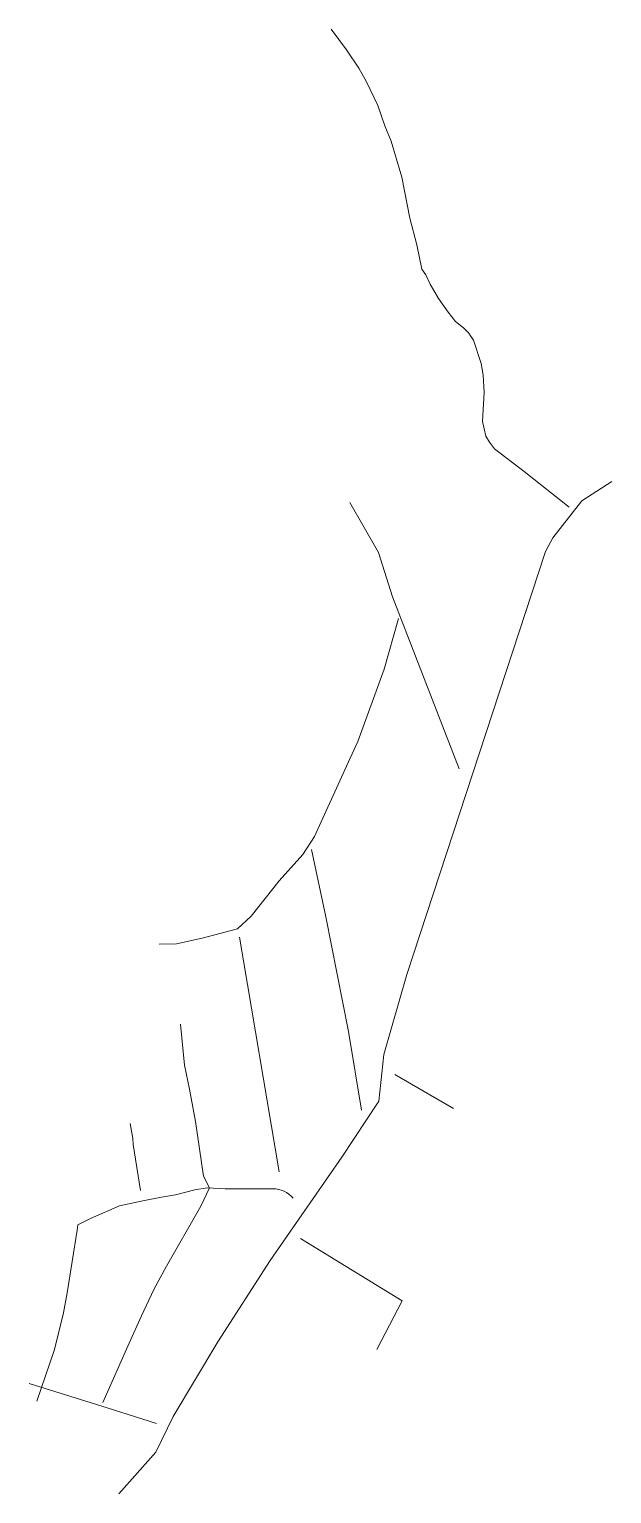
# Model space of a CAD drawing. Header units: metres. Extents: x 341204 to 343563, y 7371047 to 7372929.
# Drawn here: x 343156 to 343563, y 7371047 to 7372072 of the extents above.
import ezdxf

# ---------------------------------------------------------------- set-up
doc = ezdxf.new("R2010")
doc.units = ezdxf.units.M
doc.layers.add('ETAPA 2', color=254, linetype='Continuous', lineweight=9, true_color=0xc7f1ff)

msp = doc.modelspace()

# ---------------------------------------------------------------- linework, layer by layer
at = {"layer": 'ETAPA 2', "color": 71, "linetype": 'Continuous', "true_color": 0xbfff7f}
for p, q in [((343219.1, 7371248.9), (343235.5, 7371252.2)), ((343235.5, 7371252.2), (343248.5, 7371254.8)), ((343248.5, 7371254.8), (343258.3, 7371256.6)), ((343258.3, 7371256.6), (343271.8, 7371260.1)), ((343271.8, 7371260.1), (343280.4, 7371261.3)), ((343280.4, 7371261.3), (343293.1, 7371260.7)), ((343293.1, 7371260.7), (343326.4, 7371260.7)), ((343198.9, 7371240), (343219.1, 7371248.9)), ((343182.5, 7371187.9), (343189.6, 7371231.9)), ((343189.6, 7371231.9), (343189.9, 7371235.5)), ((343189.9, 7371235.5), (343198.9, 7371240)), ((343179.9, 7371174), (343182.5, 7371187.9)), ((343173.7, 7371148.2), (343179.9, 7371174)), ((343161.2, 7371112.1), (343173.7, 7371148.2))]:
    msp.add_line(p, q, dxfattribs=at)
for points in [[(343367.2, 7372071.9), (343377.8, 7372057.4), (343386.6, 7372044.6), (343391.8, 7372035.2), (343399.9, 7372018.5), (343404.6, 7372004.4), (343409.1, 7371993.7), (343416.5, 7371968.5), (343422.2, 7371939.8), (343427.1, 7371921.1), (343430.6, 7371904.1), (343433.3, 7371900), (343436.3, 7371893.5), (343442.2, 7371883.6), (343449, 7371874), (343454.1, 7371867.5), (343459.7, 7371863), (343463.4, 7371859.4), (343464.7, 7371857.5), (343466.7, 7371854.4), (343472.1, 7371838), (343473.4, 7371830), (343474.2, 7371817.9), (343473.1, 7371797.5), (343475.4, 7371787.3), (343477.9, 7371783.1), (343481.3, 7371778.3), (343502.2, 7371762.6), (343533.7, 7371737.6)], [(343380.2, 7371740.9), (343400.2, 7371705.9), (343410, 7371674.8), (343419, 7371652), (343456.8, 7371554.6)], [(343246.8, 7371431.9), (343259, 7371432.2), (343276.9, 7371436), (343301.7, 7371442.5), (343311.3, 7371451.4), (343330.7, 7371476.1), (343347.3, 7371494.7), (343355.5, 7371507.2), (343378, 7371556.4), (343385.8, 7371573.6), (343404.2, 7371624.2), (343414.3, 7371659.8)], [(343388.5, 7371315.7), (343379.2, 7371370.8), (343363.5, 7371450.9), (343353.4, 7371498.1)], [(343303.1, 7371436.8), (343330.9, 7371272.5)], [(343261.7, 7371375.8), (343264.6, 7371347.2), (343268.2, 7371330.5), (343272.2, 7371307.8), (343277.9, 7371269.5), (343282.1, 7371261.4), (343276, 7371248.5), (343252, 7371206.5), (343243.2, 7371190.2), (343234.6, 7371171.9), (343225.8, 7371152.7), (343207.5, 7371111.3)], [(343411.6, 7371340.8), (343452.8, 7371316.9)], [(343226.7, 7371306.4), (343228.5, 7371295.8), (343228.7, 7371291.8), (343233.9, 7371259.5)], [(343345.7, 7371226), (343416.9, 7371182.4), (343399.1, 7371148.3)], [(343156, 7371124.6), (343210.6, 7371107.4), (343244.9, 7371096.5)]]:
    msp.add_lwpolyline(points, dxfattribs=at)
at = {"layer": 'ETAPA 2', "color": 71, "true_color": 0xbfff7f}
msp.add_lwpolyline([(343563.4, 7371755.5), (343542.4, 7371742), (343522.3, 7371716), (343517, 7371706.5), (343420.2, 7371410.7), (343404.1, 7371354.7), (343400.5, 7371322), (343374.6, 7371282.9), (343324.4, 7371210.5), (343287.8, 7371153.6), (343256.7, 7371101.5), (343244.6, 7371076.4), (343218.6, 7371047.4)], dxfattribs=at)
at = {"layer": 'ETAPA 2', "color": 71, "linetype": 'Continuous', "true_color": 0xbfff7f, "extrusion": (0, 0, -1)}
msp.add_arc((-343326.4, 7371242), 18.7, 90.034, 139.4239, dxfattribs=at)

doc.saveas('drawing.dxf')
